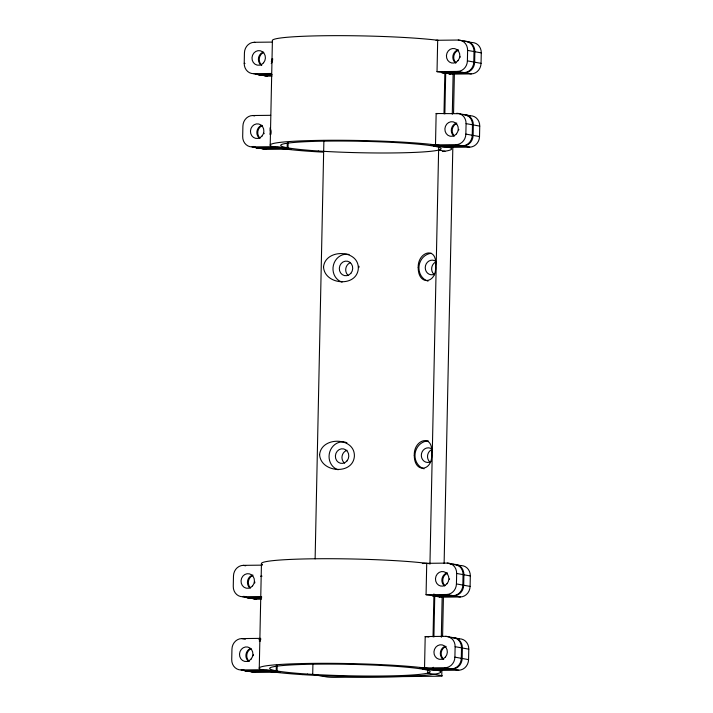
<?xml version="1.0" encoding="UTF-8"?>
<svg xmlns="http://www.w3.org/2000/svg" width="713" height="713" viewBox="0 0 713 713"><rect width="100%" height="100%" fill="white"/><g stroke="black" fill="none" stroke-linecap="round" stroke-linejoin="round"><path stroke-width="1.07" d="M276.332 665.247L276.216 670.808L247.491 671.129L241.092 669.962A10.49 9.554 -79.7 0 1 231.725 659.605L231.948 649.151A10.49 9.554 -79.7 0 1 241.743 638.581L260.771 638.376M261.707 597.761L249.024 597.895L242.625 596.736A10.49 9.554 -79.7 0 1 233.258 586.38L233.481 575.917A10.49 9.554 -79.7 0 1 243.285 565.356L262.304 565.142M287.268 143.295L287.17 147.751L258.445 148.063L252.046 146.905A10.49 9.554 -79.7 0 1 242.687 136.548L242.901 126.085A10.49 9.554 -79.7 0 1 252.705 115.524L270.699 115.319M271.947 74.705L259.987 74.838L253.578 73.68A10.49 9.554 -79.7 0 1 244.22 63.323L244.434 52.86A10.49 9.554 -79.7 0 1 254.238 42.29L272.232 42.094M259.256 668.402L261.448 563.796M270.209 145.345L272.402 40.73M277.188 665.398L277.072 670.969L248.347 671.281A10.49 9.554 -79.7 0 1 243.142 669.632M288.141 142.457L288.025 147.903L259.3 148.224A10.49 9.554 -79.7 0 1 254.095 146.575M312.909 664.578L312.704 674.391L326.804 676.949A6.292 0.446 1.2 0 0 335.11 677.35L438.584 676.209A6.292 0.446 1.2 0 0 441.766 675.674L441.882 670.229M315.119 558.876L323.889 140.434M424.538 667.938L425.198 636.557A90.738 6.488 1.2 0 1 428.914 637.057M452.969 564.438L460.955 565.578A10.49 9.554 -79.7 0 1 470.313 575.935L470.099 586.398A10.49 9.554 -79.7 0 1 460.295 596.968L439.689 597.191A90.738 6.488 1.2 0 0 426.071 594.713L426.731 563.332M435.491 144.882L436.151 113.501L459.119 113.706M437.684 40.267L437.024 71.657A90.738 6.488 1.2 0 1 450.687 74.134M427.729 669.846L427.666 673.117L441.766 675.674M429.948 564.152L438.691 146.789M433.041 636.834L433.941 593.893M443.994 113.768L444.885 71.46M433.219 669.24L433.254 667.279M433.896 636.985L434.778 594.678M444.85 113.928L445.732 71.621M439.725 597.191L439.769 595.23M449.154 147.359L449.19 145.399M440.598 671.753L440.643 669.525M441.32 637.253L442.158 597.191M452.292 114.232L453.12 74.134M442.586 636.451L443.415 597.218M444.119 563.439L452.835 147.172M453.548 113.385L454.368 74.161M426.142 669.159L419.743 667.992L445.108 667.716A10.49 9.554 -79.7 0 0 454.903 657.145L455.126 646.691A10.49 9.554 -79.7 0 0 445.759 636.335L425.153 636.557M426.026 594.713L446.641 594.49A10.49 9.554 -79.7 0 0 456.436 583.92L456.659 573.457A10.49 9.554 -79.7 0 0 447.292 563.101L423.513 563.368M437.096 146.094L430.697 144.935L456.062 144.659A10.49 9.554 -79.7 0 0 465.856 134.089L466.079 123.625A10.49 9.554 -79.7 0 0 456.721 113.269M436.989 71.657L457.594 71.425A10.49 9.554 -79.7 0 0 467.398 60.863L467.612 50.4A10.49 9.554 -79.7 0 0 458.254 40.044L436.053 40.285M422.782 669.195L451.507 668.874A10.49 9.554 -79.7 0 0 461.302 658.313L461.525 647.85A10.49 9.554 -79.7 0 0 452.167 637.493L445.759 636.335M432.434 595.872L453.04 595.649A10.49 9.554 -79.7 0 0 462.844 585.079L463.058 574.616A10.49 9.554 -79.7 0 0 453.7 564.268L447.292 563.101M433.736 146.129L462.461 145.817A10.49 9.554 -79.7 0 0 472.264 135.247L472.478 124.793A10.49 9.554 -79.7 0 0 463.12 114.437L459.52 113.777M441.802 72.833L463.994 72.592A10.49 9.554 -79.7 0 0 473.797 62.022L474.011 51.559A10.49 9.554 -79.7 0 0 464.653 41.202L460.25 40.409M423.638 669.347L452.363 669.035A10.49 9.554 -79.7 0 0 462.158 658.464L462.38 648.001A10.49 9.554 -79.7 0 0 453.013 637.645L450.625 637.672M433.281 596.032L453.896 595.801A10.49 9.554 -79.7 0 0 463.691 585.239L463.913 574.776A10.49 9.554 -79.7 0 0 454.555 564.42M434.591 146.29L463.316 145.969A10.49 9.554 -79.7 0 0 473.12 135.408L473.334 124.944A10.49 9.554 -79.7 0 0 463.976 114.588L462.389 114.606M442.657 72.984L464.849 72.744A10.49 9.554 -79.7 0 0 474.653 62.174L474.867 51.719A10.49 9.554 -79.7 0 0 465.509 41.363L463.922 41.381M426.998 669.311L433.397 670.47L458.762 670.193A10.49 9.554 -79.7 0 0 468.566 659.623L468.78 649.169A10.49 9.554 -79.7 0 0 459.422 638.812L453.013 637.645M437.951 146.254L444.351 147.413L469.715 147.136A10.49 9.554 -79.7 0 0 479.519 136.566L479.742 126.103A10.49 9.554 -79.7 0 0 470.375 115.747L463.976 114.588M449.056 74.152L471.257 73.902A10.49 9.554 -79.7 0 0 481.052 63.341L481.275 52.878A10.49 9.554 -79.7 0 0 471.908 42.522L465.509 41.363M463.067 41.22L464.653 41.202M470.625 42.539L471.908 42.522M253.578 73.68L271.573 73.475M256.457 73.876A10.49 9.554 -79.7 0 0 260.833 74.99L271.929 74.874M260.833 74.99L267.241 76.157L271.992 76.104M467.202 115.782L470.375 115.747M252.046 146.905L277.41 146.628L283.81 147.787M259.3 148.224L265.708 149.382L291.073 149.106L284.665 147.939M450.108 564.304L453.7 564.268M457.782 565.614L460.955 565.578M242.625 596.736L261.644 596.523M245.504 596.933A10.49 9.554 -79.7 0 0 249.88 598.055L260.976 597.931M249.88 598.055L256.279 599.214L261.421 599.161M258.917 639.623L260.833 639.606M449.769 637.52L452.167 637.493M259.265 641.014L260.548 641.005M457.835 638.83L459.422 638.812M241.092 669.962L266.457 669.685L272.856 670.844M248.347 671.281L254.746 672.439L280.111 672.163L273.712 671.004M458.254 40.044L459.448 40.258M467.612 50.4L474.011 51.559M474.867 51.719L481.275 52.878M467.398 60.863L473.797 62.022M474.653 62.174L481.052 63.341M457.594 71.425L463.994 72.592M464.849 72.744L471.257 73.902M254.238 42.29L255.04 42.441M244.22 63.323L245.022 63.466M466.079 123.625L472.478 124.793M473.334 124.944L479.742 126.103M465.856 134.089L472.264 135.247M473.12 135.408L479.519 136.566M456.062 144.659L462.461 145.817M463.316 145.969L469.715 147.136M252.705 115.524L254.701 115.88M438.62 150.06L444.957 151.209M422.328 563.457L423.13 563.6M456.659 573.457L463.058 574.616M463.913 574.776L470.313 575.935M456.436 583.92L462.844 585.079M463.691 585.239L470.099 586.398M446.641 594.49L453.04 595.649M453.896 595.801L460.295 596.968M243.285 565.356L245.682 565.792M455.126 646.691L461.525 647.85M462.38 648.001L468.78 649.169M454.903 657.145L461.302 658.313M462.158 658.464L468.566 659.623M445.108 667.716L451.507 668.874M452.363 669.035L458.762 670.193M241.743 638.581L245.352 639.231M323.506 152.154A90.738 6.488 1.2 0 1 278.525 142.582A90.738 6.488 1.2 0 1 399.601 141.958A90.738 6.488 1.2 0 1 442.613 151.539M455.883 62.691A7.344 6.684 -79.7 0 1 458.192 50.267M460.179 57.298A7.344 6.684 -79.7 0 1 460.268 56.782M267.241 76.157A10.49 9.554 -79.7 0 1 262.027 74.508M272.651 58.653A7.344 6.684 -79.7 0 1 271.234 63.582M261.814 65.159A7.344 6.684 -79.7 0 1 259.336 58.279A7.344 6.684 -79.7 0 1 263.757 52.414M454.35 135.916A7.344 6.684 -79.7 0 1 456.659 123.501M458.735 130.007A7.344 6.684 -79.7 0 1 458.869 129.499M265.708 149.382A10.49 9.554 -79.7 0 1 260.495 147.734M269.879 128.028A7.344 6.684 -79.7 0 1 270.815 134.472M259.915 138.064A7.344 6.684 -79.7 0 1 262.224 125.64M264.113 133.714A7.344 6.684 -79.7 0 1 264.149 133.188M444.93 585.747A7.344 6.684 -79.7 0 1 447.229 573.332M449.44 579.33A7.344 6.684 -79.7 0 1 449.609 578.831M256.279 599.214A10.49 9.554 -79.7 0 1 251.903 598.091M250.495 587.895A7.344 6.684 -79.7 0 1 252.794 575.471M254.719 583.02A7.344 6.684 -79.7 0 1 254.88 581.986M260.601 576.229A7.344 6.684 -79.7 0 1 262.027 576.157M443.753 659.302A7.344 6.684 -79.7 0 1 441.329 652.163A7.344 6.684 -79.7 0 1 446.16 646.388M254.746 672.439A10.49 9.554 -79.7 0 1 250.37 671.325M249.318 661.441A7.344 6.684 -79.7 0 1 246.85 654.57A7.344 6.684 -79.7 0 1 251.261 648.705M253.249 655.728A7.344 6.684 -79.7 0 1 253.471 654.703M431.098 461.534A7.344 6.684 -79.7 0 1 422.657 459.725A7.344 6.684 -79.7 0 1 423.157 450.268A7.344 6.684 -79.7 0 1 431.775 448.94M434.6 274.095A7.344 6.684 -79.7 0 1 426.312 271.635A7.344 6.684 -79.7 0 1 427.435 262.215A7.344 6.684 -79.7 0 1 436.089 261.564M344.611 463.165A7.237 6.586 -79.7 0 1 342.106 456.008A7.237 6.586 -79.7 0 1 347.062 450.286M430.474 462.505A7.344 6.684 -79.7 0 1 427.55 455.857A7.344 6.684 -79.7 0 1 431.588 449.671M434.6 274.826A7.344 6.684 -79.7 0 1 431.704 267.919A7.344 6.684 -79.7 0 1 436.151 261.796M348.274 275.485A7.344 6.684 -79.7 0 1 345.805 268.605A7.344 6.684 -79.7 0 1 350.217 262.74M358.951 266.252A14.269 12.986 -79.7 0 1 359.031 267.259M342.062 282.107A14.269 12.986 -79.7 0 1 333.461 265.04A14.269 12.986 -79.7 0 1 349.076 254.479M427.996 281.163A14.269 12.986 -79.7 0 1 419.03 266.092A14.269 12.986 -79.7 0 1 431.32 253.284M338.131 469.778A14.269 12.986 -79.7 0 1 329.816 451.73A14.269 12.986 -79.7 0 1 346.919 442.711M424.066 468.833A14.269 12.986 -79.7 0 1 415.162 453.263A14.269 12.986 -79.7 0 1 428.317 440.91M272.544 40.935A90.738 6.488 1.2 0 1 333.746 35.659A90.738 6.488 1.2 0 1 438.254 40.338M455.785 63.154A7.344 6.684 -79.7 0 1 452.96 55.721A7.344 6.684 -79.7 0 1 458.263 49.812M259.987 74.838A10.49 9.554 -79.7 0 1 255.611 73.715M271.805 59.019A7.344 6.684 -79.7 0 1 271.332 61.585M261.35 65.293A7.344 6.684 -79.7 0 1 258.489 58.127A7.344 6.684 -79.7 0 1 263.355 52.085M453.86 136.085A7.344 6.684 -79.7 0 1 451.481 128.697A7.344 6.684 -79.7 0 1 456.73 123.037M436.151 113.501A90.738 6.488 1.2 0 1 437.8 113.706M258.445 148.063A10.49 9.554 -79.7 0 1 253.24 146.423M269.906 129.695A7.344 6.684 -79.7 0 1 269.96 134.311M259.808 138.518A7.344 6.684 -79.7 0 1 256.947 131.352A7.344 6.684 -79.7 0 1 261.823 125.319M262.411 564.562A90.738 6.488 1.2 0 1 320.716 558.725A90.738 6.488 1.2 0 1 429.119 563.644M444.44 585.917A7.344 6.684 -79.7 0 1 442.06 578.528A7.344 6.684 -79.7 0 1 447.301 572.869M249.024 597.895A10.49 9.554 -79.7 0 1 243.819 596.246M250.005 588.056A7.344 6.684 -79.7 0 1 247.625 580.667A7.344 6.684 -79.7 0 1 252.865 575.017M442.907 659.142A7.344 6.684 -79.7 0 1 440.474 652.012A7.344 6.684 -79.7 0 1 445.304 646.236M247.491 671.129A10.49 9.554 -79.7 0 1 243.115 670.006M248.472 661.29A7.344 6.684 -79.7 0 1 245.994 654.409A7.344 6.684 -79.7 0 1 250.415 648.545M319.602 454.627C320.574 472.55 352.694 475.419 354.379 456.391C355.261 436.917 321.394 436.098 319.602 454.627M323.533 266.956C324.504 284.87 356.625 287.749 358.309 268.712C359.192 249.247 325.324 248.427 323.533 266.956M414.271 455.349C414.289 474.154 433.281 471.106 431.588 453.611C433.718 433.308 413.638 439.092 414.271 455.349M418.201 267.669C418.219 286.474 437.212 283.426 435.518 265.94C437.648 245.637 417.568 251.422 418.201 267.669M318.354 150.996A80.248 5.74 1.2 0 0 441.071 148.892A80.248 5.74 1.2 0 0 323.23 141.165A80.248 5.74 1.2 0 0 318.354 150.996M307.401 674.061A80.248 5.74 1.2 0 0 430.108 671.949A80.248 5.74 1.2 0 0 312.267 664.222A80.248 5.74 1.2 0 0 307.401 674.061M302.232 674.605A90.738 6.488 1.2 0 0 440.607 672.163A90.738 6.488 1.2 0 0 306.938 663.464A90.738 6.488 1.2 0 0 302.232 674.605M346.946 460.963A7.344 6.684 -79.7 0 0 343.657 448.914A7.344 6.684 -79.7 0 0 335.654 458.388A7.344 6.684 -79.7 0 0 346.946 460.963M350.876 273.284A7.344 6.684 -79.7 0 0 347.587 261.243A7.344 6.684 -79.7 0 0 339.584 270.717A7.344 6.684 -79.7 0 0 350.876 273.284M457.996 60.658A7.344 6.684 -79.7 0 0 454.707 48.618A7.344 6.684 -79.7 0 0 446.703 58.092A7.344 6.684 -79.7 0 0 457.996 60.658M263.56 62.806A7.344 6.684 -79.7 0 0 260.272 50.757A7.344 6.684 -79.7 0 0 252.268 60.231A7.344 6.684 -79.7 0 0 263.56 62.806M456.463 133.884A7.344 6.684 -79.7 0 0 453.174 121.843A7.344 6.684 -79.7 0 0 445.162 131.317A7.344 6.684 -79.7 0 0 456.463 133.884M262.027 136.031A7.344 6.684 -79.7 0 0 258.739 123.991A7.344 6.684 -79.7 0 0 250.726 133.465A7.344 6.684 -79.7 0 0 262.027 136.031M447.033 583.715A7.344 6.684 -79.7 0 0 443.753 571.674A7.344 6.684 -79.7 0 0 435.741 581.148A7.344 6.684 -79.7 0 0 447.033 583.715M252.598 585.863A7.344 6.684 -79.7 0 0 249.318 573.822A7.344 6.684 -79.7 0 0 241.306 583.296A7.344 6.684 -79.7 0 0 252.598 585.863M445.5 656.949A7.344 6.684 -79.7 0 0 442.22 644.909A7.344 6.684 -79.7 0 0 434.208 654.374A7.344 6.684 -79.7 0 0 445.5 656.949M251.065 659.088A7.344 6.684 -79.7 0 0 247.785 647.048A7.344 6.684 -79.7 0 0 239.773 656.521A7.344 6.684 -79.7 0 0 251.065 659.088"/></g></svg>
